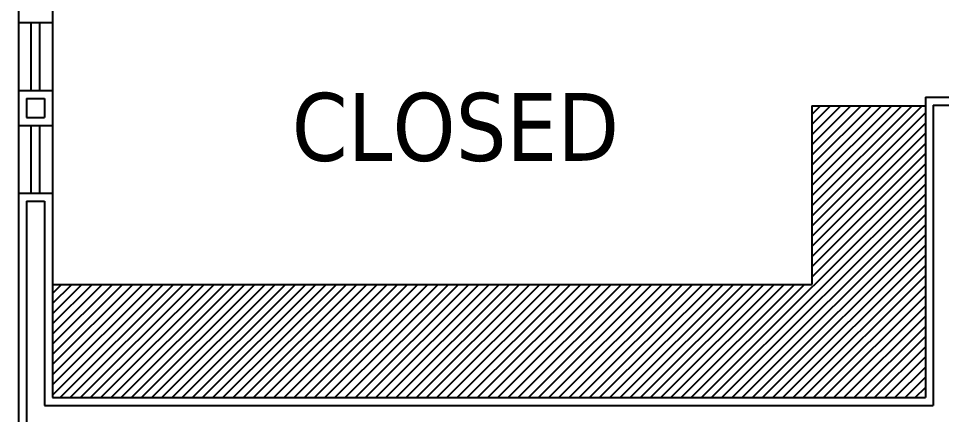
# Model space of a CAD drawing. Extents: x 152 to 700, y -120 to 84.
# Drawn here: x 222.539 to 226.611, y 20.151 to 21.901 of the extents above; entities that cross this region are included whole.
import ezdxf

# ---------------------------------------------------------------- set-up
doc = ezdxf.new("R2010")
doc.units = 0
doc.header["$LTSCALE"] = 0.03
doc.layers.get('0').update_dxf_attribs({"linetype": 'CONTINUOUS'})
for name, color, linetype in [('CALIDAD', 30, 'CONTINUOUS'), ('MUEBLES', 8, 'CONTINUOUS'), ('TEXTOS', 7, 'CONTINUOUS'), ('VENTANAS', 4, 'CONTINUOUS')]:
    doc.layers.add(name, color=color, linetype=linetype)
doc.styles.add('COTAS', font='tahoma.ttf', dxfattribs={"height": 0.1})

msp = doc.modelspace()

# ---------------------------------------------------------------- hatches: boundary and pattern name
at = {"layer": 'MUEBLES', "ltscale": 0.03}
h = msp.add_hatch(dxfattribs=at)
h.set_pattern_fill('ANSI31', color=256, scale=0.01, style=0)
h.set_pattern_definition([(45, (54.533988, 100.116756), (-0.0224506403, 0.0224506403), [])])
h.paths.add_polyline_path([(226.5392, 20.2261), (226.5392, 21.5142), (226.0392, 21.5142), (226.0392, 20.7261), (224.6142, 20.7261), (224.6142, 20.2261)])
h.paths.add_polyline_path([(222.6892, 20.7261), (222.6892, 20.2261), (224.6142, 20.2261), (224.6142, 20.7261)])

# ---------------------------------------------------------------- linework, layer by layer
at = {"ltscale": 0.03}
for p, q in [((222.5392, 24.8028), (222.5392, 17.6438)), ((222.6892, 22.456), (222.6892, 20.2261)), ((222.5392, 21.8826), (222.6892, 21.8826)), ((222.5392, 21.5826), (222.6892, 21.5826)), ((226.5392, 21.5528), (226.6892, 21.5528)), ((226.5392, 21.5528), (226.5392, 20.2261)), ((222.5392, 21.4284), (222.6892, 21.4284)), ((222.5392, 21.1284), (222.6892, 21.1284)), ((222.6892, 20.2261), (226.5392, 20.2261))]:
    msp.add_line(p, q, dxfattribs=at)
at = {"layer": 'CALIDAD', "ltscale": 0.03}
for p, q in [((222.5742, 21.5476), (222.6542, 21.5476)), ((222.5742, 21.5476), (222.5742, 21.4634)), ((222.6542, 21.5476), (222.6542, 21.4634)), ((226.5742, 21.5178), (226.6542, 21.5178)), ((226.5742, 21.5178), (226.5742, 20.1911)), ((222.5742, 21.4634), (222.6542, 21.4634)), ((222.5742, 21.0934), (222.6542, 21.0934)), ((222.5742, 21.0934), (222.5742, 17.6788)), ((222.6542, 21.0934), (222.6542, 20.1911)), ((222.6542, 20.1911), (226.5742, 20.1911))]:
    msp.add_line(p, q, dxfattribs=at)
at = {"layer": 'MUEBLES', "ltscale": 0.03}
for p, q in [((226.0392, 21.5142), (226.0392, 20.7261)), ((226.0392, 21.5142), (226.5392, 21.5142)), ((222.6892, 20.7261), (226.0392, 20.7261))]:
    msp.add_line(p, q, dxfattribs=at)
at = {"layer": 'VENTANAS', "ltscale": 0.03}
for p, q in [((222.5942, 21.8826), (222.5942, 21.5826)), ((222.6327, 21.8826), (222.6327, 21.5826)), ((222.5942, 21.4284), (222.5942, 21.1284)), ((222.6327, 21.4284), (222.6327, 21.1284))]:
    msp.add_line(p, q, dxfattribs=at)

# ---------------------------------------------------------------- texts
at = {"layer": 'TEXTOS', "ltscale": 0.03, "style": 'COTAS'}
msp.add_text('CLOSED', height=0.3, dxfattribs=at).set_placement((223.7447, 21.2716))

doc.saveas('drawing.dxf')
